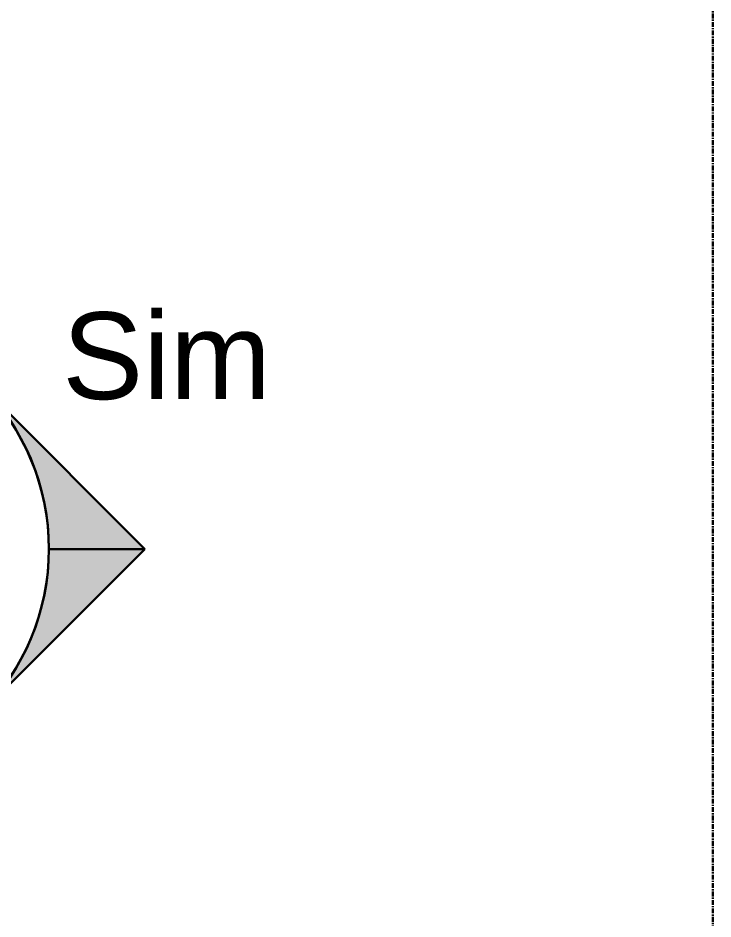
# Model space of a CAD drawing. Header units: inches. Extents: x -4126 to 593, y 9773 to 12297.
# Drawn here: x -2245.4 to -2173.3, y 12093.4 to 12186.8 of the extents above; entities that cross this region are included whole.
import ezdxf

# ---------------------------------------------------------------- set-up
doc = ezdxf.new("R2010")
doc.units = ezdxf.units.IN
doc.header["$MEASUREMENT"] = 0
doc.linetypes.add('Grid Line 1_2_', pattern=[0.875, 0.5, -0.125, 0.125, -0.125])
doc.layers.add('G-ANNO-SYMB', color=111, linetype='Continuous', lineweight=30)
doc.layers.add('S-GRID', color=1, linetype='Continuous', lineweight=9)
doc.styles.add('Arial_1', font='arial.ttf', dxfattribs={"height": 9})

# ---------------------------------------------------------------- blocks, each defined once
blk = doc.blocks.new('Section - Section Head - Filled-1738293-FRAMING PLAN - 1ST FLOOR')
at = {"layer": 'G-ANNO-SYMB', "lineweight": 9}
h = blk.add_hatch(color=256, dxfattribs=at)
edge = h.paths.add_edge_path(flags=0)
edge.add_line((-0.42678, 0.17678), (-0.25, 0.35355))
edge.add_line((-0.25, 0.35355), (-0.25, 0.25))
edge.add_arc((-0.25, 0), 0.25, 90, 135)
h = blk.add_hatch(color=256, dxfattribs=at)
edge = h.paths.add_edge_path(flags=0)
edge.add_arc((-0.25, 0), 0.25, 45, 90)
edge.add_line((-0.25, 0.25), (-0.25, 0.35355))
edge.add_line((-0.25, 0.35355), (-0.07322, 0.17678))
h = blk.add_hatch(color=256, dxfattribs=at)
edge = h.paths.add_edge_path(flags=0)
edge.add_arc((-0.25, 0), 0.25033, 137.9216, 180)
edge.add_line((-0.50033, 0), (-0.60355, 0))
edge.add_line((-0.60355, 0), (-0.4358, 0.16775))
h = blk.add_hatch(color=256, dxfattribs=at)
edge = h.paths.add_edge_path(flags=0)
edge.add_line((-0.0642, 0.16775), (0.10355, 0))
edge.add_line((0.10355, 0), (0.00033, 0))
edge.add_arc((-0.25, 0), 0.25033, 0, 42.0784)
at = {"layer": 'G-ANNO-SYMB'}
for p, q in [((-0.25, 0.35355), (-0.42678, 0.17678)), ((-0.25, 0.25), (-0.25, 0.35355)), ((-0.07322, 0.17678), (-0.25, 0.35355)), ((-0.25, 0.35355), (-0.25, 0.25)), ((-0.4358, 0.16775), (-0.60355, 0)), ((0.10355, 0), (-0.0642, 0.16775)), ((-0.60355, 0), (-0.50033, 0)), ((0.00033, 0), (0.10355, 0))]:
    blk.add_line(p, q, dxfattribs=at)
for centre, radius, start, end in [((-0.25033, 0), 0.25, 360, 180), ((-0.25, 0), 0.25, 90, 135), ((-0.25, 0), 0.25, 45, 90), ((-0.25, 0), 0.25033, 137.9216, 180), ((-0.25, 0), 0.25033, 0, 42.0784), ((-0.25033, 0), 0.25, 180, 360)]:
    blk.add_arc(centre, radius, start, end, dxfattribs=at)

msp = doc.modelspace()

# ---------------------------------------------------------------- linework, layer by layer
at = {"layer": 'S-GRID', "linetype": 'Grid Line 1_2_', "lineweight": 30}
msp.add_line((-2173.324, 9772.61), (-2173.324, 12247.501), dxfattribs=at)

# ---------------------------------------------------------------- block references
at = {"layer": 'G-ANNO-SYMB', "xscale": 95.99999999999994, "yscale": 95.99999999999994, "zscale": 95.99999999999994, "rotation": 269.9999999999996}
msp.add_blockref('Section - Section Head - Filled-1738293-FRAMING PLAN - 1ST FLOOR', (-2266.151, 12107.734), dxfattribs=at)

# ---------------------------------------------------------------- texts
at = {"layer": 'G-ANNO-SYMB', "lineweight": 9, "insert": (-2240.77, 12156.274), "char_height": 9, "width": 26.664, "attachment_point": 1, "style": 'Arial_1'}
msp.add_mtext('Sim', dxfattribs=at)

doc.saveas('drawing.dxf')
